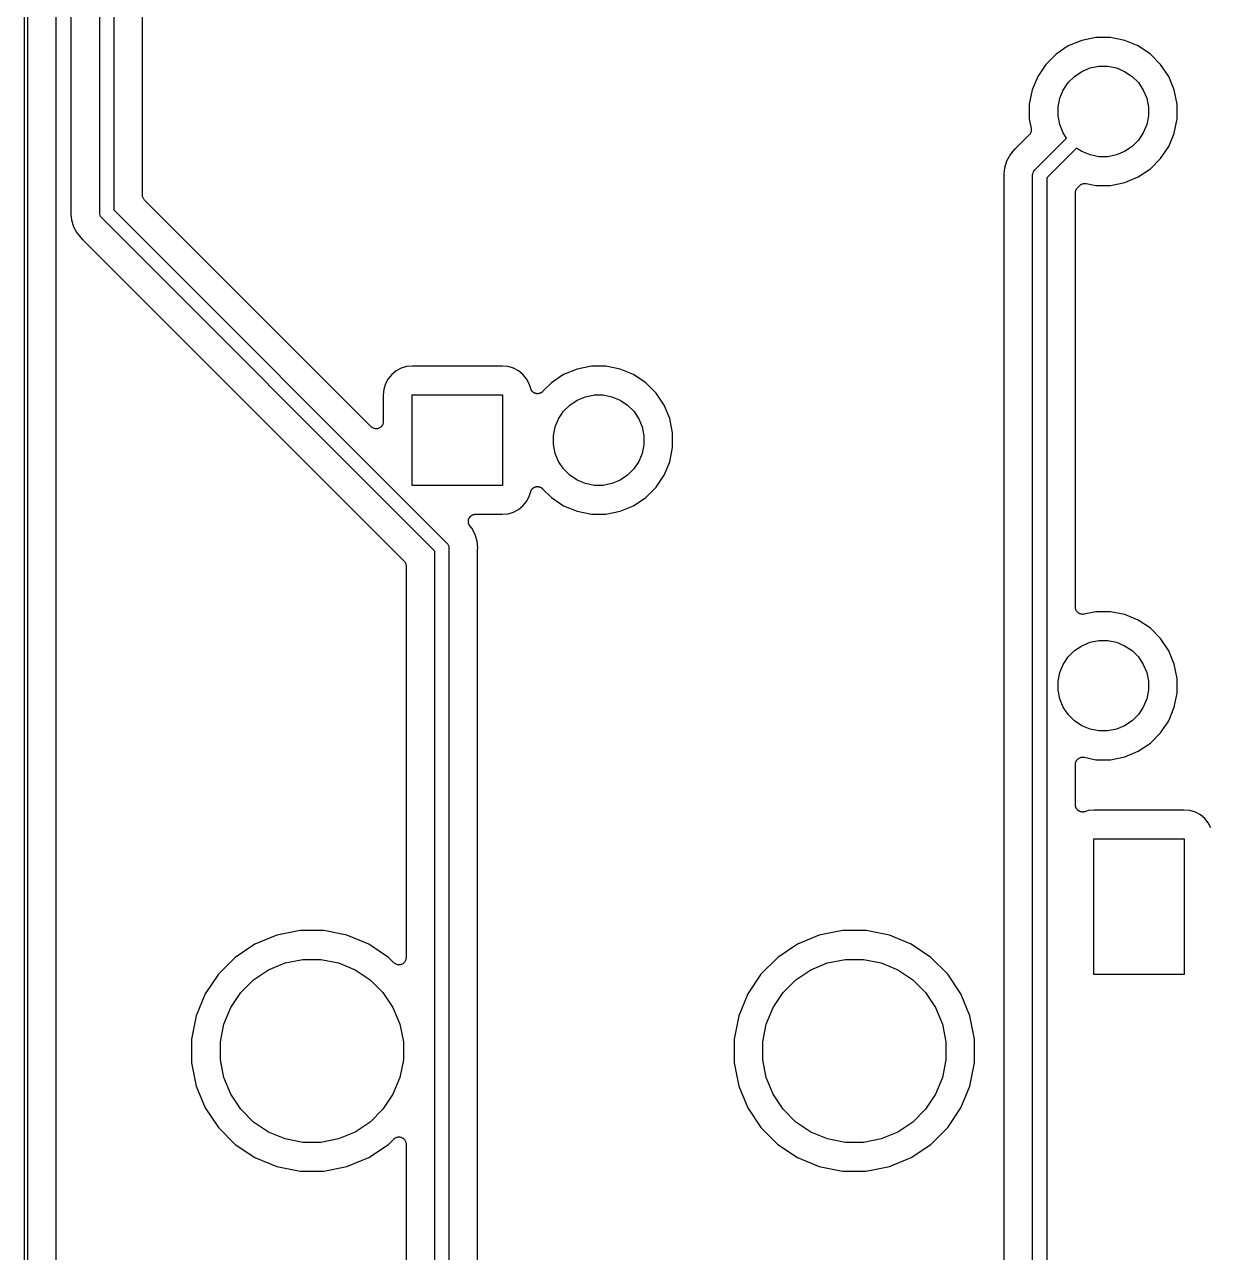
# Model space of a CAD drawing. Extents: x 20 to 116, y -135 to -20.
# Drawn here: x 19.98 to 40.93, y -105.37 to -83.65 of the extents above; entities that cross this region are included whole.
import ezdxf

# ---------------------------------------------------------------- set-up
doc = ezdxf.new("R2010")
doc.units = 0
doc.layers.add('BLACK', color=7, linetype='CONTINUOUS')

msp = doc.modelspace()

# ---------------------------------------------------------------- linework, layer by layer
at = {"layer": 'BLACK', "linetype": 'Continuous'}
for p, q in [((19.975, -134.999), (19.975, -20.0012)), ((20.025, -20.025), (20.025, -134.975)), ((20.533, -134.34), (20.533, -20.66)), ((20.797, -36.9173), (20.797, -86.9427)), ((21.305, -86.9739), (21.305, -36.8861)), ((21.555, -36.9318), (21.555, -86.9282)), ((22.063, -86.6652), (22.063, -45.1638)), ((38.4454, -84.0259), (38.2312, -84.169)), ((38.6835, -83.9273), (38.4454, -84.0259)), ((38.9362, -83.877), (38.6835, -83.9273)), ((39.1938, -83.877), (38.9362, -83.877)), ((39.4465, -83.9273), (39.1938, -83.877)), ((39.6846, -84.0259), (39.4465, -83.9273)), ((39.8988, -84.169), (39.6846, -84.0259)), ((38.2312, -84.169), (38.049, -84.3512)), ((40.081, -84.3512), (39.8988, -84.169)), ((38.049, -84.3512), (37.9059, -84.5654)), ((38.555, -84.5636), (38.6861, -84.476)), ((38.6861, -84.476), (38.8316, -84.4157)), ((38.8316, -84.4157), (38.9862, -84.385)), ((38.9862, -84.385), (39.1438, -84.385)), ((39.1438, -84.385), (39.2984, -84.4157)), ((39.2984, -84.4157), (39.4439, -84.476)), ((39.4439, -84.476), (39.575, -84.5636)), ((40.2241, -84.5654), (40.081, -84.3512)), ((37.9059, -84.5654), (37.8073, -84.8035)), ((38.356, -84.8061), (38.4436, -84.675)), ((38.4436, -84.675), (38.555, -84.5636)), ((39.575, -84.5636), (39.6864, -84.675)), ((39.6864, -84.675), (39.774, -84.8061)), ((40.3227, -84.8035), (40.2241, -84.5654)), ((37.8073, -84.8035), (37.757, -85.0562)), ((38.2957, -84.9516), (38.356, -84.8061)), ((39.774, -84.8061), (39.8343, -84.9516)), ((40.373, -85.0562), (40.3227, -84.8035)), ((37.757, -85.0562), (37.757, -85.3138)), ((38.265, -85.1062), (38.2957, -84.9516)), ((38.265, -85.2638), (38.265, -85.1062)), ((39.8343, -84.9516), (39.865, -85.1062)), ((39.865, -85.1062), (39.865, -85.2638)), ((40.373, -85.3138), (40.373, -85.0562)), ((37.757, -85.3138), (37.7909, -85.4841)), ((38.2957, -85.4183), (38.265, -85.2638)), ((39.865, -85.2638), (39.8343, -85.4183)), ((40.3227, -85.5665), (40.373, -85.3138)), ((37.7712, -85.5805), (37.7636, -85.5896)), ((37.7715, -85.58), (37.7712, -85.5805)), ((37.7718, -85.5795), (37.7715, -85.58)), ((37.7774, -85.5691), (37.7718, -85.5795)), ((37.7831, -85.5588), (37.7774, -85.5691)), ((37.7833, -85.5582), (37.7831, -85.5588)), ((37.7836, -85.5577), (37.7833, -85.5582)), ((37.787, -85.5464), (37.7836, -85.5577)), ((37.7906, -85.5352), (37.787, -85.5464)), ((37.7908, -85.534), (37.7906, -85.5346)), ((37.7906, -85.5346), (37.7906, -85.5352)), ((37.792, -85.5222), (37.7908, -85.534)), ((37.7909, -85.4841), (37.791, -85.4846)), ((37.791, -85.4846), (37.791, -85.4847)), ((37.791, -85.4847), (37.791, -85.4847)), ((37.791, -85.4847), (37.7912, -85.4858)), ((37.7912, -85.4858), (37.7922, -85.4976)), ((37.7933, -85.5105), (37.792, -85.5222)), ((37.7922, -85.4976), (37.7933, -85.5093)), ((37.7933, -85.5093), (37.7932, -85.5099)), ((37.7932, -85.5099), (37.7933, -85.5105)), ((38.356, -85.5639), (38.2957, -85.4183)), ((38.4174, -85.6558), (38.356, -85.5639)), ((39.774, -85.5639), (39.6864, -85.695)), ((39.8343, -85.4183), (39.774, -85.5639)), ((40.2241, -85.8046), (40.3149, -85.5854)), ((40.3149, -85.5854), (40.315, -85.5853)), ((40.315, -85.5853), (40.3227, -85.5665)), ((37.7561, -85.5987), (37.5188, -85.836)), ((37.7636, -85.5896), (37.7561, -85.5987)), ((37.856, -86.2173), (38.4174, -85.6558)), ((39.6864, -85.695), (39.575, -85.8064)), ((40.081, -86.0188), (40.2241, -85.8046)), ((37.3987, -85.9798), (37.3524, -86.0666)), ((37.4111, -85.9566), (37.3987, -85.9798)), ((37.3987, -85.9798), (37.3987, -85.9798)), ((37.443, -85.9177), (37.4111, -85.9566)), ((37.4902, -85.8602), (37.443, -85.9177)), ((37.443, -85.9177), (37.443, -85.9177)), ((37.5096, -85.8444), (37.4902, -85.8602)), ((37.5134, -85.8406), (37.5096, -85.8444)), ((37.5175, -85.8372), (37.5134, -85.8406)), ((37.5188, -85.836), (37.5175, -85.8372)), ((38.5942, -85.8326), (38.065, -86.3618)), ((38.6861, -85.8939), (38.5942, -85.8326)), ((38.8316, -85.9543), (38.6861, -85.8939)), ((38.9862, -85.985), (38.8316, -85.9543)), ((39.1438, -85.985), (38.9862, -85.985)), ((39.2984, -85.9543), (39.1438, -85.985)), ((39.4439, -85.8939), (39.2984, -85.9543)), ((39.575, -85.8064), (39.4439, -85.8939)), ((39.8988, -86.201), (40.081, -86.0188)), ((37.3162, -86.1859), (37.3064, -86.2851)), ((37.3524, -86.0666), (37.3162, -86.1859)), ((37.824, -86.2619), (37.8356, -86.2402)), ((37.8356, -86.2402), (37.8512, -86.2212)), ((37.8512, -86.2212), (37.856, -86.2173)), ((39.6846, -86.3441), (39.8988, -86.201)), ((37.3064, -86.2851), (37.3039, -86.31)), ((37.3039, -86.31), (37.3064, -86.3349)), ((37.3064, -86.2851), (37.3064, -86.2851)), ((37.3064, -86.3349), (37.3065, -86.3366)), ((37.3065, -86.3366), (37.3065, -86.342)), ((37.3065, -86.342), (37.307, -86.3473)), ((37.307, -86.3473), (37.307, -107.069)), ((37.8144, -86.31), (37.815, -86.3039)), ((37.815, -86.3161), (37.8144, -86.31)), ((37.815, -86.3039), (37.8168, -86.2855)), ((37.815, -86.3039), (37.815, -86.3039)), ((37.815, -107.1), (37.815, -86.3161)), ((37.8168, -86.2855), (37.824, -86.2619)), ((38.065, -86.3618), (38.065, -107.054)), ((38.7295, -86.4578), (38.7412, -86.4567)), ((38.7412, -86.4567), (38.7418, -86.4567)), ((38.7418, -86.4567), (38.7424, -86.4567)), ((38.7424, -86.4567), (38.7541, -86.458)), ((39.1938, -86.493), (39.4465, -86.4427)), ((39.4465, -86.4427), (39.6846, -86.3441)), ((22.0641, -86.6768), (22.063, -86.6652)), ((38.573, -86.623), (38.5743, -86.6113)), ((38.573, -86.6243), (38.573, -86.623)), ((38.573, -86.6244), (38.573, -86.6243)), ((38.573, -86.6248), (38.573, -86.6244)), ((38.573, -86.6244), (38.573, -86.6244)), ((38.573, -93.9545), (38.573, -86.6248)), ((38.5743, -86.6113), (38.5755, -86.5997)), ((38.5755, -86.5997), (38.5757, -86.5991)), ((38.5757, -86.5991), (38.5758, -86.5984)), ((38.5758, -86.5984), (38.5793, -86.5872)), ((38.5793, -86.5872), (38.5828, -86.576)), ((38.5828, -86.576), (38.5831, -86.5754)), ((38.5831, -86.5754), (38.5833, -86.5748)), ((38.5833, -86.5748), (38.5889, -86.5645)), ((38.5889, -86.5645), (38.5945, -86.5542)), ((38.5945, -86.5542), (38.5949, -86.5536)), ((38.5949, -86.5536), (38.5952, -86.553)), ((38.5952, -86.553), (38.6027, -86.5441)), ((38.6027, -86.5441), (38.6102, -86.535)), ((38.6102, -86.535), (38.6513, -86.4939)), ((38.6513, -86.4939), (38.6517, -86.4935)), ((38.6517, -86.4935), (38.6526, -86.4926)), ((38.6517, -86.4935), (38.6517, -86.4935)), ((38.6517, -86.4935), (38.6517, -86.4935)), ((38.6526, -86.4926), (38.6618, -86.4853)), ((38.6618, -86.4853), (38.6709, -86.4778)), ((38.6709, -86.4778), (38.6715, -86.4776)), ((38.6715, -86.4776), (38.6719, -86.4772)), ((38.6719, -86.4772), (38.6824, -86.4718)), ((38.6824, -86.4718), (38.6928, -86.4662)), ((38.6928, -86.4662), (38.6934, -86.466)), ((38.6934, -86.466), (38.694, -86.4658)), ((38.694, -86.4658), (38.7053, -86.4625)), ((38.7053, -86.4625), (38.7166, -86.4591)), ((38.7166, -86.4591), (38.7172, -86.459)), ((38.7172, -86.459), (38.7178, -86.4589)), ((38.7178, -86.4589), (38.7295, -86.4578)), ((38.7541, -86.458), (38.7659, -86.4591)), ((38.7659, -86.4591), (38.9362, -86.493)), ((38.9362, -86.493), (39.1938, -86.493)), ((22.0652, -86.6886), (22.0641, -86.6768)), ((22.0653, -86.6892), (22.0652, -86.6886)), ((22.0654, -86.6899), (22.0653, -86.6892)), ((22.0688, -86.7011), (22.0654, -86.6899)), ((22.0721, -86.7124), (22.0688, -86.7011)), ((22.0724, -86.7129), (22.0721, -86.7124)), ((22.0726, -86.7136), (22.0724, -86.7129)), ((22.0781, -86.724), (22.0726, -86.7136)), ((22.0835, -86.7344), (22.0781, -86.724)), ((22.0839, -86.7349), (22.0835, -86.7344)), ((22.0842, -86.7355), (22.0839, -86.7349)), ((22.0916, -86.7445), (22.0842, -86.7355)), ((22.0989, -86.7537), (22.0916, -86.7445)), ((22.0999, -86.7547), (22.0989, -86.7537)), ((22.1002, -86.755), (22.0999, -86.7547)), ((22.0999, -86.7547), (22.0999, -86.7547)), ((22.0999, -86.7547), (22.0999, -86.7547)), ((26.1071, -90.7619), (22.1002, -86.755)), ((20.7964, -86.9551), (20.7939, -86.98)), ((20.7939, -86.98), (20.7964, -87.0049)), ((20.797, -86.9444), (20.7964, -86.9498)), ((20.7964, -86.9498), (20.7964, -86.9551)), ((20.7964, -87.0049), (20.7964, -87.005)), ((20.7964, -87.005), (20.8061, -87.1041)), ((20.797, -86.9427), (20.797, -86.9444)), ((20.8061, -87.1041), (20.8423, -87.2234)), ((21.3044, -86.98), (21.305, -86.9739)), ((21.305, -86.9861), (21.3044, -86.98)), ((21.3068, -87.0045), (21.305, -86.9861)), ((21.305, -86.9861), (21.305, -86.9861)), ((21.3139, -87.0281), (21.3068, -87.0045)), ((21.3256, -87.0498), (21.3139, -87.0281)), ((21.3412, -87.0688), (21.3256, -87.0498)), ((21.3459, -87.0727), (21.3412, -87.0688)), ((27.235, -92.9618), (21.3459, -87.0727)), ((21.555, -86.9282), (27.4441, -92.8173)), ((20.8423, -87.2234), (20.9011, -87.3334)), ((20.9011, -87.3334), (20.933, -87.3722)), ((20.933, -87.3722), (20.933, -87.3723)), ((20.933, -87.3723), (20.9802, -87.4298)), ((20.9802, -87.4298), (20.9996, -87.4456)), ((20.9996, -87.4456), (21.0009, -87.4468)), ((21.0009, -87.4468), (21.0047, -87.4506)), ((21.0047, -87.4506), (21.0088, -87.454)), ((21.0088, -87.454), (26.6898, -93.135)), ((26.7354, -89.6994), (26.6397, -89.7284)), ((26.8412, -89.6889), (26.7354, -89.6994)), ((28.4288, -89.6889), (26.8412, -89.6889)), ((28.5346, -89.6993), (28.4288, -89.6889)), ((28.6303, -89.7284), (28.5346, -89.6993)), ((30.0062, -89.692), (29.7535, -89.7423)), ((30.2638, -89.692), (30.0062, -89.692)), ((30.5165, -89.7423), (30.2638, -89.692)), ((26.4106, -89.9164), (26.3634, -90.0047)), ((26.4741, -89.8391), (26.4106, -89.9164)), ((26.5514, -89.7756), (26.4741, -89.8391)), ((26.6397, -89.7284), (26.5514, -89.7756)), ((28.7186, -89.7756), (28.6303, -89.7284)), ((28.7959, -89.8391), (28.7186, -89.7756)), ((28.8594, -89.9164), (28.7959, -89.8391)), ((28.9066, -90.0047), (28.8594, -89.9164)), ((29.5154, -89.8409), (29.3012, -89.984)), ((29.7535, -89.7423), (29.5154, -89.8409)), ((30.7546, -89.8409), (30.5165, -89.7423)), ((30.9688, -89.984), (30.7546, -89.8409)), ((26.3343, -90.1004), (26.3239, -90.2062)), ((26.3634, -90.0047), (26.3343, -90.1004)), ((28.9321, -90.0888), (28.9066, -90.0047)), ((28.9344, -90.0943), (28.9321, -90.0888)), ((28.9361, -90.0999), (28.9344, -90.0943)), ((28.9391, -90.1057), (28.9361, -90.0999)), ((28.9416, -90.1117), (28.9391, -90.1057)), ((28.9449, -90.1166), (28.9416, -90.1117)), ((28.9476, -90.1219), (28.9449, -90.1166)), ((28.9517, -90.1269), (28.9476, -90.1219)), ((28.9553, -90.1323), (28.9517, -90.1269)), ((28.9595, -90.1365), (28.9553, -90.1323)), ((28.9632, -90.1411), (28.9595, -90.1365)), ((28.9682, -90.1453), (28.9632, -90.1411)), ((28.9728, -90.1499), (28.9682, -90.1453)), ((28.9777, -90.1532), (28.9728, -90.1499)), ((29.1376, -90.1467), (29.1334, -90.1508)), ((29.1422, -90.143), (29.1376, -90.1467)), ((29.1435, -90.1417), (29.1422, -90.143)), ((29.3012, -89.984), (29.1435, -90.1417)), ((31.151, -90.1662), (30.9688, -89.984)), ((26.3239, -90.2062), (26.3239, -90.6721)), ((26.835, -91.8), (26.835, -90.2)), ((26.835, -90.2), (28.435, -90.2)), ((28.435, -90.2), (28.435, -91.8)), ((28.9823, -90.157), (28.9777, -90.1532)), ((28.988, -90.1601), (28.9823, -90.157)), ((28.9934, -90.1637), (28.988, -90.1601)), ((28.9989, -90.166), (28.9934, -90.1637)), ((29.004, -90.1688), (28.9989, -90.166)), ((29.0103, -90.1708), (29.004, -90.1688)), ((29.0163, -90.1733), (29.0103, -90.1708)), ((29.022, -90.1745), (29.0163, -90.1733)), ((29.0277, -90.1763), (29.022, -90.1745)), ((29.0342, -90.177), (29.0277, -90.1763)), ((29.0406, -90.1783), (29.0342, -90.177)), ((29.0465, -90.1783), (29.0406, -90.1783)), ((29.0523, -90.1789), (29.0465, -90.1783)), ((29.0588, -90.1784), (29.0523, -90.1789)), ((29.0653, -90.1784), (29.0588, -90.1784)), ((29.0711, -90.1773), (29.0653, -90.1784)), ((29.077, -90.1768), (29.0711, -90.1773)), ((29.0833, -90.175), (29.077, -90.1768)), ((29.0897, -90.1737), (29.0833, -90.175)), ((29.0952, -90.1715), (29.0897, -90.1737)), ((29.1008, -90.1699), (29.0952, -90.1715)), ((29.1066, -90.1669), (29.1008, -90.1699)), ((29.1126, -90.1644), (29.1066, -90.1669)), ((29.1176, -90.1612), (29.1126, -90.1644)), ((29.1228, -90.1585), (29.1176, -90.1612)), ((29.1279, -90.1544), (29.1228, -90.1585)), ((29.1334, -90.1508), (29.1279, -90.1544)), ((29.625, -90.3786), (29.7561, -90.291)), ((29.7561, -90.291), (29.9016, -90.2307)), ((29.9016, -90.2307), (30.0562, -90.2)), ((30.0562, -90.2), (30.2138, -90.2)), ((30.2138, -90.2), (30.3684, -90.2307)), ((30.3684, -90.2307), (30.5139, -90.291)), ((30.5139, -90.291), (30.645, -90.3786)), ((31.2941, -90.3804), (31.151, -90.1662)), ((29.426, -90.6211), (29.5136, -90.49)), ((29.5136, -90.49), (29.625, -90.3786)), ((30.645, -90.3786), (30.7564, -90.49)), ((30.7564, -90.49), (30.844, -90.6211)), ((31.3927, -90.6185), (31.2941, -90.3804)), ((26.1165, -90.7696), (26.1071, -90.7619)), ((26.1259, -90.7774), (26.1165, -90.7696)), ((26.1261, -90.7775), (26.1259, -90.7774)), ((26.1263, -90.7777), (26.1261, -90.7775)), ((26.1369, -90.7833), (26.1263, -90.7777)), ((26.1477, -90.7892), (26.1369, -90.7833)), ((26.1479, -90.7893), (26.1477, -90.7892)), ((26.1481, -90.7894), (26.1479, -90.7893)), ((26.1596, -90.7929), (26.1481, -90.7894)), ((26.1714, -90.7965), (26.1596, -90.7929)), ((26.1716, -90.7966), (26.1714, -90.7965)), ((26.1718, -90.7966), (26.1716, -90.7966)), ((26.1838, -90.7978), (26.1718, -90.7966)), ((26.196, -90.7991), (26.1838, -90.7978)), ((26.1963, -90.7991), (26.196, -90.7991)), ((26.1965, -90.7991), (26.1963, -90.7991)), ((26.2086, -90.798), (26.1965, -90.7991)), ((26.2207, -90.7969), (26.2086, -90.798)), ((26.2209, -90.7968), (26.2207, -90.7969)), ((26.2212, -90.7968), (26.2209, -90.7968)), ((26.2328, -90.7933), (26.2212, -90.7968)), ((26.2445, -90.7899), (26.2328, -90.7933)), ((26.2447, -90.7898), (26.2445, -90.7899)), ((26.2449, -90.7897), (26.2447, -90.7898)), ((26.2556, -90.7841), (26.2449, -90.7897)), ((26.2665, -90.7784), (26.2556, -90.7841)), ((26.2666, -90.7783), (26.2665, -90.7784)), ((26.2668, -90.7782), (26.2666, -90.7783)), ((26.2762, -90.7706), (26.2668, -90.7782)), ((26.2858, -90.7629), (26.2762, -90.7706)), ((26.2859, -90.7627), (26.2858, -90.7629)), ((26.2861, -90.7626), (26.2859, -90.7627)), ((26.2938, -90.7534), (26.2861, -90.7626)), ((26.3017, -90.7439), (26.2938, -90.7534)), ((26.3018, -90.7437), (26.3017, -90.7439)), ((26.302, -90.7435), (26.3018, -90.7437)), ((26.3077, -90.733), (26.302, -90.7435)), ((26.3137, -90.7222), (26.3077, -90.733)), ((26.3138, -90.7218), (26.3137, -90.7219)), ((26.3137, -90.7219), (26.3137, -90.7222)), ((26.3174, -90.7103), (26.3138, -90.7218)), ((26.3212, -90.6985), (26.3174, -90.7103)), ((26.3225, -90.6861), (26.3212, -90.6981)), ((26.3212, -90.6981), (26.3212, -90.6983)), ((26.3212, -90.6983), (26.3212, -90.6985)), ((26.3239, -90.6739), (26.3225, -90.6861)), ((26.3239, -90.6721), (26.3239, -90.6734)), ((26.3239, -90.6734), (26.3239, -90.6735)), ((26.3239, -90.6735), (26.3239, -90.6735)), ((26.3239, -90.6735), (26.3239, -90.6739)), ((29.335, -90.9212), (29.3657, -90.7666)), ((29.3657, -90.7666), (29.426, -90.6211)), ((30.844, -90.6211), (30.9043, -90.7666)), ((30.9043, -90.7666), (30.935, -90.9212)), ((31.443, -90.8712), (31.3927, -90.6185)), ((29.335, -91.0788), (29.335, -90.9212)), ((30.935, -90.9212), (30.935, -91.0788)), ((31.443, -91.1288), (31.443, -90.8712)), ((29.3657, -91.2334), (29.335, -91.0788)), ((29.426, -91.3789), (29.3657, -91.2334)), ((30.9043, -91.2334), (30.844, -91.3789)), ((30.935, -91.0788), (30.9043, -91.2334)), ((31.3927, -91.3815), (31.443, -91.1288)), ((29.5136, -91.51), (29.426, -91.3789)), ((30.844, -91.3789), (30.7564, -91.51)), ((31.2941, -91.6196), (31.3927, -91.3815)), ((29.625, -91.6214), (29.5136, -91.51)), ((29.7561, -91.709), (29.625, -91.6214)), ((30.645, -91.6214), (30.5139, -91.709)), ((30.7564, -91.51), (30.645, -91.6214)), ((31.151, -91.8338), (31.2941, -91.6196)), ((28.435, -91.8), (26.835, -91.8)), ((28.9399, -91.8927), (28.9424, -91.8867)), ((28.9424, -91.8867), (28.9458, -91.8819)), ((28.9458, -91.8819), (28.9486, -91.8767)), ((28.9486, -91.8767), (28.9528, -91.8717)), ((28.9528, -91.8717), (28.9565, -91.8663)), ((28.9565, -91.8663), (28.9607, -91.8622)), ((28.9607, -91.8622), (28.9645, -91.8576)), ((28.9645, -91.8576), (28.9696, -91.8535)), ((28.9696, -91.8535), (28.9742, -91.849)), ((28.9742, -91.849), (28.9792, -91.8458)), ((28.9792, -91.8458), (28.9837, -91.842)), ((28.9837, -91.842), (28.9895, -91.839)), ((28.9895, -91.839), (28.995, -91.8354)), ((28.995, -91.8354), (29.0005, -91.8332)), ((29.0005, -91.8332), (29.0057, -91.8305)), ((29.0057, -91.8305), (29.0119, -91.8286)), ((29.0119, -91.8286), (29.018, -91.8262)), ((29.018, -91.8262), (29.0238, -91.8251)), ((29.0238, -91.8251), (29.0294, -91.8234)), ((29.0294, -91.8234), (29.0359, -91.8228)), ((29.0359, -91.8228), (29.0423, -91.8216)), ((29.0423, -91.8216), (29.0482, -91.8216)), ((29.0482, -91.8216), (29.0541, -91.8211)), ((29.0541, -91.8211), (29.0606, -91.8217)), ((29.0606, -91.8217), (29.0671, -91.8218)), ((29.0671, -91.8218), (29.0729, -91.823)), ((29.0729, -91.823), (29.0788, -91.8236)), ((29.0788, -91.8236), (29.085, -91.8255)), ((29.085, -91.8255), (29.0914, -91.8268)), ((29.0914, -91.8268), (29.0968, -91.8291)), ((29.0968, -91.8291), (29.1025, -91.8308)), ((29.1025, -91.8308), (29.1082, -91.8339)), ((29.1082, -91.8339), (29.1142, -91.8364)), ((29.1142, -91.8364), (29.1191, -91.8397)), ((29.1191, -91.8397), (29.1243, -91.8425)), ((29.1243, -91.8425), (29.1293, -91.8467)), ((29.1293, -91.8467), (29.1347, -91.8503)), ((29.1347, -91.8503), (29.1389, -91.8545)), ((29.1389, -91.8545), (29.1435, -91.8583)), ((29.1435, -91.8583), (29.3012, -92.016)), ((29.9016, -91.7693), (29.7561, -91.709)), ((30.0562, -91.8), (29.9016, -91.7693)), ((30.2138, -91.8), (30.0562, -91.8)), ((30.3684, -91.7693), (30.2138, -91.8)), ((30.5139, -91.709), (30.3684, -91.7693)), ((30.9688, -92.016), (31.151, -91.8338)), ((28.7959, -92.1609), (28.8594, -92.0836)), ((28.8594, -92.0836), (28.9066, -91.9953)), ((28.9066, -91.9953), (28.9321, -91.9112)), ((28.9321, -91.9112), (28.9327, -91.9095)), ((28.9327, -91.9095), (28.935, -91.9041)), ((28.935, -91.9041), (28.9368, -91.8984)), ((28.9368, -91.8984), (28.9399, -91.8927)), ((29.3012, -92.016), (29.5154, -92.1591)), ((30.7546, -92.1591), (30.9688, -92.016)), ((27.9022, -92.3235), (27.9075, -92.3207)), ((27.9075, -92.3207), (27.9136, -92.3188)), ((27.9136, -92.3188), (27.9196, -92.3163)), ((27.9196, -92.3163), (27.9255, -92.3152)), ((27.9255, -92.3152), (27.9312, -92.3135)), ((27.9312, -92.3135), (27.9376, -92.3129)), ((27.9376, -92.3129), (27.944, -92.3116)), ((27.944, -92.3116), (27.9499, -92.3117)), ((27.9499, -92.3117), (27.9559, -92.3111)), ((27.9559, -92.3111), (28.4288, -92.3111)), ((28.4288, -92.3111), (28.5346, -92.3006)), ((28.5346, -92.3006), (28.6303, -92.2716)), ((28.6303, -92.2716), (28.7186, -92.2244)), ((28.7186, -92.2244), (28.7959, -92.1609)), ((29.5154, -92.1591), (29.7535, -92.2577)), ((29.7535, -92.2577), (30.0062, -92.308)), ((30.0062, -92.308), (30.2638, -92.308)), ((30.2638, -92.308), (30.5165, -92.2577)), ((30.5165, -92.2577), (30.7546, -92.1591)), ((27.8289, -92.4372), (27.8295, -92.4308)), ((27.8294, -92.4431), (27.8289, -92.4372)), ((27.8293, -92.4491), (27.8294, -92.4431)), ((27.8305, -92.4554), (27.8293, -92.4491)), ((27.8295, -92.4308), (27.8296, -92.4243)), ((27.8296, -92.4243), (27.8308, -92.4185)), ((27.8311, -92.4619), (27.8305, -92.4554)), ((27.8308, -92.4185), (27.8315, -92.4125)), ((27.8328, -92.4676), (27.8311, -92.4619)), ((27.8315, -92.4125), (27.8334, -92.4064)), ((27.8339, -92.4735), (27.8328, -92.4676)), ((27.8334, -92.4064), (27.8347, -92.4)), ((27.8363, -92.4795), (27.8339, -92.4735)), ((27.8347, -92.4), (27.837, -92.3946)), ((27.8381, -92.4856), (27.8363, -92.4795)), ((27.837, -92.3946), (27.8388, -92.3889)), ((27.8409, -92.4909), (27.8381, -92.4856)), ((27.8388, -92.3889), (27.8419, -92.3832)), ((27.8431, -92.4965), (27.8409, -92.4909)), ((27.8419, -92.3832), (27.8444, -92.3772)), ((27.8466, -92.5019), (27.8431, -92.4965)), ((27.8444, -92.3772), (27.8477, -92.3723)), ((27.8496, -92.5076), (27.8466, -92.5019)), ((27.8477, -92.3723), (27.8506, -92.3671)), ((27.8533, -92.5123), (27.8496, -92.5076)), ((27.8506, -92.3671), (27.8547, -92.3621)), ((27.8566, -92.5173), (27.8533, -92.5123)), ((27.8547, -92.3621), (27.8583, -92.3567)), ((27.8577, -92.5186), (27.8566, -92.5173)), ((27.8889, -92.5566), (27.8577, -92.5186)), ((27.8583, -92.3567), (27.8626, -92.3526)), ((27.8626, -92.3526), (27.8664, -92.348)), ((27.8664, -92.348), (27.8714, -92.3439)), ((27.8714, -92.3439), (27.876, -92.3393)), ((27.876, -92.3393), (27.881, -92.3361)), ((27.881, -92.3361), (27.8856, -92.3323)), ((27.8856, -92.3323), (27.8913, -92.3293)), ((27.8913, -92.3293), (27.8967, -92.3257)), ((27.8967, -92.3257), (27.9022, -92.3235)), ((27.9476, -92.6666), (27.8889, -92.5566)), ((27.9838, -92.7859), (27.9476, -92.6666)), ((27.235, -108.405), (27.235, -92.9618)), ((27.4441, -92.8173), (27.4488, -92.8212)), ((27.4488, -92.8212), (27.4527, -92.8259)), ((27.4527, -92.8259), (27.4527, -92.826)), ((27.4527, -92.826), (27.4638, -92.8395)), ((27.4638, -92.8395), (27.4644, -92.8402)), ((27.4644, -92.8402), (27.476, -92.8619)), ((27.476, -92.8619), (27.4832, -92.8855)), ((27.4832, -92.8855), (27.485, -92.9039)), ((27.485, -92.9039), (27.485, -92.9039)), ((27.485, -92.9039), (27.4856, -92.91)), ((27.4856, -92.91), (27.485, -92.9161)), ((27.485, -92.9161), (27.485, -108.405)), ((27.9961, -92.91), (27.9838, -92.7859)), ((27.993, -92.9456), (27.9936, -92.9402)), ((27.993, -92.9473), (27.993, -92.9456)), ((27.993, -107.767), (27.993, -92.9473)), ((27.9936, -92.9349), (27.9961, -92.91)), ((27.9936, -92.9402), (27.9936, -92.9349)), ((26.6898, -93.135), (26.6901, -93.1353)), ((26.6901, -93.1353), (26.6901, -93.1353)), ((26.6901, -93.1353), (26.6901, -93.1353)), ((26.6901, -93.1353), (26.691, -93.1363)), ((26.691, -93.1363), (26.6984, -93.1455)), ((26.6984, -93.1455), (26.7058, -93.1545)), ((26.7058, -93.1545), (26.7061, -93.1551)), ((26.7061, -93.1551), (26.7065, -93.1556)), ((26.7065, -93.1556), (26.7119, -93.166)), ((26.7119, -93.166), (26.7174, -93.1764)), ((26.7174, -93.1764), (26.7176, -93.177)), ((26.7176, -93.177), (26.7179, -93.1776)), ((26.7179, -93.1776), (26.7212, -93.1889)), ((26.7212, -93.1889), (26.7246, -93.2001)), ((26.7246, -93.2001), (26.7246, -93.2008)), ((26.7246, -93.2008), (26.7248, -93.2014)), ((26.7248, -93.2014), (26.7259, -93.2131)), ((26.7259, -93.2131), (26.727, -93.2248)), ((26.727, -93.2248), (26.727, -100.156)), ((38.5742, -93.9663), (38.573, -93.9545)), ((38.5753, -93.9784), (38.5742, -93.9663)), ((38.5754, -93.9788), (38.5753, -93.9784)), ((38.5754, -93.9792), (38.5754, -93.9788)), ((38.5789, -93.9906), (38.5754, -93.9792)), ((38.5823, -94.0022), (38.5789, -93.9906)), ((38.5825, -94.0025), (38.5823, -94.0022)), ((38.5826, -94.0029), (38.5825, -94.0025)), ((38.5882, -94.0135), (38.5826, -94.0029)), ((38.5938, -94.0241), (38.5882, -94.0135)), ((38.594, -94.0244), (38.5938, -94.0241)), ((38.5942, -94.0248), (38.594, -94.0244)), ((38.6018, -94.0341), (38.5942, -94.0248)), ((38.6093, -94.0434), (38.6018, -94.0341)), ((38.6096, -94.0437), (38.6093, -94.0434)), ((38.6099, -94.044), (38.6096, -94.0437)), ((38.6191, -94.0516), (38.6099, -94.044)), ((38.6283, -94.0593), (38.6191, -94.0516)), ((38.6287, -94.0595), (38.6283, -94.0593)), ((38.629, -94.0598), (38.6287, -94.0595)), ((38.6396, -94.0655), (38.629, -94.0598)), ((38.9362, -94.037), (38.7248, -94.079)), ((39.1938, -94.037), (38.9362, -94.037)), ((39.4465, -94.0873), (39.1938, -94.037)), ((38.6501, -94.0713), (38.6396, -94.0655)), ((38.6504, -94.0714), (38.6501, -94.0713)), ((38.6508, -94.0716), (38.6504, -94.0714)), ((38.6623, -94.0751), (38.6508, -94.0716)), ((38.6737, -94.0787), (38.6623, -94.0751)), ((38.6741, -94.0788), (38.6737, -94.0787)), ((38.6745, -94.0789), (38.6741, -94.0788)), ((38.6864, -94.0802), (38.6745, -94.0789)), ((38.6983, -94.0815), (38.6864, -94.0802)), ((38.6987, -94.0814), (38.6983, -94.0815)), ((38.6991, -94.0815), (38.6987, -94.0814)), ((38.711, -94.0804), (38.6991, -94.0815)), ((38.723, -94.0794), (38.711, -94.0804)), ((38.7238, -94.0792), (38.723, -94.0794)), ((38.7248, -94.079), (38.7238, -94.0792)), ((38.7238, -94.0792), (38.7238, -94.0792)), ((38.7238, -94.0792), (38.7238, -94.0792)), ((39.6846, -94.1859), (39.4465, -94.0873)), ((39.8988, -94.329), (39.6846, -94.1859)), ((40.081, -94.5112), (39.8988, -94.329)), ((38.555, -94.7236), (38.6861, -94.636)), ((38.6861, -94.636), (38.8316, -94.5757)), ((38.8316, -94.5757), (38.9862, -94.545)), ((38.9862, -94.545), (39.1438, -94.545)), ((39.1438, -94.545), (39.2984, -94.5757)), ((39.2984, -94.5757), (39.4439, -94.636)), ((39.4439, -94.636), (39.575, -94.7236)), ((40.2241, -94.7254), (40.081, -94.5112)), ((38.356, -94.9661), (38.4436, -94.835)), ((38.4436, -94.835), (38.555, -94.7236)), ((39.575, -94.7236), (39.6864, -94.835)), ((39.6864, -94.835), (39.774, -94.9661)), ((40.3227, -94.9635), (40.2241, -94.7254)), ((38.265, -95.2662), (38.2957, -95.1116)), ((38.2957, -95.1116), (38.356, -94.9661)), ((39.774, -94.9661), (39.8343, -95.1116)), ((39.8343, -95.1116), (39.865, -95.2662)), ((40.373, -95.2162), (40.3227, -94.9635)), ((38.265, -95.4238), (38.265, -95.2662)), ((39.865, -95.2662), (39.865, -95.4238)), ((40.373, -95.4738), (40.373, -95.2162)), ((38.2957, -95.5784), (38.265, -95.4238)), ((38.356, -95.7239), (38.2957, -95.5784)), ((39.8343, -95.5784), (39.774, -95.7239)), ((39.865, -95.4238), (39.8343, -95.5784)), ((40.3227, -95.7265), (40.373, -95.4738)), ((38.4436, -95.855), (38.356, -95.7239)), ((39.774, -95.7239), (39.6864, -95.855)), ((40.2241, -95.9646), (40.3227, -95.7265)), ((38.555, -95.9664), (38.4436, -95.855)), ((38.6861, -96.054), (38.555, -95.9664)), ((39.575, -95.9664), (39.4439, -96.054)), ((39.6864, -95.855), (39.575, -95.9664)), ((40.081, -96.1788), (40.2241, -95.9646)), ((38.8316, -96.1143), (38.6861, -96.054)), ((38.9862, -96.145), (38.8316, -96.1143)), ((39.1438, -96.145), (38.9862, -96.145)), ((39.2984, -96.1143), (39.1438, -96.145)), ((39.4439, -96.054), (39.2984, -96.1143)), ((39.8988, -96.361), (40.081, -96.1788)), ((39.6846, -96.5041), (39.8988, -96.361)), ((38.5891, -96.675), (38.5948, -96.6644)), ((38.5948, -96.6644), (38.595, -96.6641)), ((38.595, -96.6641), (38.5952, -96.6638)), ((38.5952, -96.6638), (38.6029, -96.6546)), ((38.6029, -96.6546), (38.6106, -96.6453)), ((38.6106, -96.6453), (38.6109, -96.6451)), ((38.6109, -96.6451), (38.6111, -96.6448)), ((38.6111, -96.6448), (38.6205, -96.6372)), ((38.6205, -96.6372), (38.6298, -96.6297)), ((38.6298, -96.6297), (38.6302, -96.6295)), ((38.6302, -96.6295), (38.6305, -96.6292)), ((38.6305, -96.6292), (38.6411, -96.6237)), ((38.6411, -96.6237), (38.6517, -96.618)), ((38.6517, -96.618), (38.6521, -96.6179)), ((38.6521, -96.6179), (38.6524, -96.6178)), ((38.6524, -96.6178), (38.6638, -96.6144)), ((38.6638, -96.6144), (38.6754, -96.6109)), ((38.6754, -96.6109), (38.6758, -96.6109)), ((38.6758, -96.6109), (38.6762, -96.6108)), ((38.6762, -96.6108), (38.6881, -96.6097)), ((38.6881, -96.6097), (38.7001, -96.6085)), ((38.7001, -96.6085), (38.7005, -96.6085)), ((38.7005, -96.6085), (38.7009, -96.6085)), ((38.7009, -96.6085), (38.7128, -96.6098)), ((38.7128, -96.6098), (38.7248, -96.6109)), ((38.7248, -96.6109), (38.9362, -96.653)), ((38.9362, -96.653), (39.1938, -96.653)), ((39.1938, -96.653), (39.4465, -96.6027)), ((39.4465, -96.6027), (39.6846, -96.5041)), ((38.573, -96.7337), (38.5744, -96.7218)), ((38.573, -96.7345), (38.573, -96.7337)), ((38.573, -96.7355), (38.573, -96.7345)), ((38.573, -96.7345), (38.573, -96.7345)), ((38.573, -96.7345), (38.573, -96.7345)), ((38.573, -97.4521), (38.573, -96.7355)), ((38.5744, -96.7218), (38.5756, -96.7099)), ((38.5756, -96.7099), (38.5757, -96.7095)), ((38.5757, -96.7095), (38.5758, -96.7091)), ((38.5758, -96.7091), (38.5794, -96.6976)), ((38.5794, -96.6976), (38.583, -96.6862)), ((38.583, -96.6862), (38.5832, -96.6859)), ((38.5832, -96.6859), (38.5833, -96.6855)), ((38.5833, -96.6855), (38.5891, -96.675)), ((38.5736, -97.4579), (38.573, -97.4521)), ((38.5735, -97.4638), (38.5736, -97.4579)), ((38.5748, -97.4702), (38.5735, -97.4638)), ((38.5754, -97.4768), (38.5748, -97.4702)), ((38.5771, -97.4824), (38.5754, -97.4768)), ((38.5782, -97.4881), (38.5771, -97.4824)), ((38.5807, -97.4942), (38.5782, -97.4881)), ((38.5826, -97.5005), (38.5807, -97.4942)), ((38.5853, -97.5057), (38.5826, -97.5005)), ((38.5875, -97.5111), (38.5853, -97.5057)), ((38.5911, -97.5166), (38.5875, -97.5111)), ((38.5942, -97.5224), (38.5911, -97.5166)), ((38.5979, -97.5269), (38.5942, -97.5224)), ((38.6011, -97.5318), (38.5979, -97.5269)), ((38.6057, -97.5365), (38.6011, -97.5318)), ((38.6099, -97.5416), (38.6057, -97.5365)), ((38.6144, -97.5453), (38.6099, -97.5416)), ((38.6185, -97.5495), (38.6144, -97.5453)), ((38.6239, -97.5532), (38.6185, -97.5495)), ((38.629, -97.5574), (38.6239, -97.5532)), ((38.6341, -97.5602), (38.629, -97.5574)), ((38.639, -97.5635), (38.6341, -97.5602)), ((38.645, -97.566), (38.639, -97.5635)), ((38.6508, -97.5692), (38.645, -97.566)), ((38.6564, -97.5709), (38.6508, -97.5692)), ((38.6618, -97.5732), (38.6564, -97.5709)), ((38.6682, -97.5746), (38.6618, -97.5732)), ((38.6745, -97.5765), (38.6682, -97.5746)), ((38.6803, -97.5771), (38.6745, -97.5765)), ((38.686, -97.5783), (38.6803, -97.5771)), ((38.6926, -97.5784), (38.686, -97.5783)), ((38.6991, -97.5791), (38.6926, -97.5784)), ((38.7049, -97.5786), (38.6991, -97.5791)), ((38.7108, -97.5786), (38.7049, -97.5786)), ((38.7173, -97.5774), (38.7108, -97.5786)), ((38.7238, -97.5768), (38.7173, -97.5774)), ((38.7294, -97.5752), (38.7238, -97.5768)), ((38.7352, -97.5741), (38.7294, -97.5752)), ((38.7369, -97.5736), (38.7352, -97.5741)), ((38.8004, -97.5544), (38.7369, -97.5736)), ((38.9062, -97.5439), (38.8004, -97.5544)), ((40.4938, -97.5439), (38.9062, -97.5439)), ((40.5996, -97.5543), (40.4938, -97.5439)), ((40.6953, -97.5834), (40.5996, -97.5543)), ((40.7836, -97.6306), (40.6953, -97.5834)), ((40.8609, -97.6941), (40.7836, -97.6306)), ((40.9244, -97.7714), (40.8609, -97.6941)), ((40.9716, -97.8597), (40.9244, -97.7714)), ((38.9, -100.455), (38.9, -98.055)), ((38.9, -98.055), (40.5, -98.055)), ((40.5, -98.055), (40.5, -100.455)), ((24.8504, -99.677), (24.4393, -99.7588)), ((25.2696, -99.677), (24.8504, -99.677)), ((25.6807, -99.7588), (25.2696, -99.677)), ((34.4504, -99.677), (34.0393, -99.7588)), ((34.8696, -99.677), (34.4504, -99.677)), ((35.2807, -99.7588), (34.8696, -99.677)), ((24.052, -99.9192), (23.7035, -100.152)), ((24.4393, -99.7588), (24.052, -99.9192)), ((26.068, -99.9192), (25.6807, -99.7588)), ((26.4165, -100.152), (26.068, -99.9192)), ((33.652, -99.9192), (33.3035, -100.152)), ((34.0393, -99.7588), (33.652, -99.9192)), ((35.668, -99.9192), (35.2807, -99.7588)), ((36.0165, -100.152), (35.668, -99.9192)), ((23.7035, -100.152), (23.4071, -100.448)), ((24.2926, -100.369), (24.5875, -100.247)), ((24.5875, -100.247), (24.9004, -100.185)), ((24.9004, -100.185), (25.2196, -100.185)), ((25.2196, -100.185), (25.5325, -100.247)), ((25.5325, -100.247), (25.8274, -100.369)), ((26.5102, -100.246), (26.4165, -100.152)), ((26.5196, -100.254), (26.5102, -100.246)), ((26.529, -100.261), (26.5196, -100.254)), ((26.5292, -100.261), (26.529, -100.261)), ((26.5294, -100.261), (26.5292, -100.261)), ((26.5399, -100.267), (26.5294, -100.261)), ((26.5508, -100.273), (26.5399, -100.267)), ((26.551, -100.273), (26.5508, -100.273)), ((26.5512, -100.273), (26.551, -100.273)), ((26.5627, -100.277), (26.5512, -100.273)), ((26.5745, -100.28), (26.5627, -100.277)), ((26.5747, -100.28), (26.5745, -100.28)), ((26.5749, -100.28), (26.5747, -100.28)), ((26.587, -100.282), (26.5749, -100.28)), ((26.5991, -100.283), (26.587, -100.282)), ((26.5993, -100.283), (26.5991, -100.283)), ((26.5996, -100.283), (26.5993, -100.283)), ((26.6116, -100.282), (26.5996, -100.283)), ((26.6238, -100.281), (26.6116, -100.282)), ((26.624, -100.281), (26.6238, -100.281)), ((26.6242, -100.281), (26.624, -100.281)), ((26.6359, -100.277), (26.6242, -100.281)), ((26.6476, -100.274), (26.6359, -100.277)), ((26.6478, -100.274), (26.6476, -100.274)), ((26.648, -100.274), (26.6478, -100.274)), ((26.6588, -100.268), (26.648, -100.274)), ((26.6695, -100.262), (26.6588, -100.268)), ((26.6697, -100.262), (26.6695, -100.262)), ((26.6699, -100.262), (26.6697, -100.262)), ((26.6794, -100.254), (26.6699, -100.262)), ((26.6889, -100.247), (26.6794, -100.254)), ((26.689, -100.247), (26.6889, -100.247)), ((26.6892, -100.246), (26.689, -100.247)), ((26.697, -100.237), (26.6892, -100.246)), ((26.7048, -100.228), (26.697, -100.237)), ((26.7049, -100.228), (26.7048, -100.228)), ((26.705, -100.227), (26.7049, -100.228)), ((26.7109, -100.217), (26.705, -100.227)), ((26.7167, -100.206), (26.7109, -100.217)), ((26.7168, -100.206), (26.7167, -100.206)), ((26.7169, -100.206), (26.7168, -100.206)), ((26.7205, -100.194), (26.7169, -100.206)), ((26.7242, -100.182), (26.7205, -100.194)), ((26.7243, -100.182), (26.7242, -100.182)), ((26.7256, -100.17), (26.7243, -100.182)), ((26.7243, -100.182), (26.7243, -100.182)), ((26.727, -100.158), (26.7256, -100.17)), ((26.727, -100.156), (26.727, -100.157)), ((26.727, -100.157), (26.727, -100.157)), ((26.727, -100.157), (26.727, -100.157)), ((26.727, -100.157), (26.727, -100.158)), ((33.3035, -100.152), (33.0071, -100.448)), ((33.8926, -100.369), (34.1875, -100.247)), ((34.1875, -100.247), (34.5004, -100.185)), ((34.5004, -100.185), (34.8196, -100.185)), ((34.8196, -100.185), (35.1325, -100.247)), ((35.1325, -100.247), (35.4274, -100.369)), ((36.3129, -100.448), (36.0165, -100.152)), ((23.4071, -100.448), (23.1742, -100.797)), ((23.8017, -100.772), (24.0273, -100.547)), ((24.0273, -100.547), (24.2926, -100.369)), ((25.8274, -100.369), (26.0927, -100.547)), ((26.0927, -100.547), (26.3183, -100.772)), ((33.0071, -100.448), (32.7742, -100.797)), ((33.4017, -100.772), (33.6273, -100.547)), ((33.6273, -100.547), (33.8926, -100.369)), ((35.4274, -100.369), (35.6927, -100.547)), ((35.6927, -100.547), (35.9183, -100.772)), ((36.5458, -100.797), (36.3129, -100.448)), ((40.5, -100.455), (38.9, -100.455)), ((23.6244, -101.038), (23.8017, -100.772)), ((26.3183, -100.772), (26.4956, -101.038)), ((33.2244, -101.038), (33.4017, -100.772)), ((35.9183, -100.772), (36.0956, -101.038)), ((23.1742, -100.797), (23.0138, -101.184)), ((32.7742, -100.797), (32.6138, -101.184)), ((36.7062, -101.184), (36.5458, -100.797)), ((23.0138, -101.184), (22.932, -101.595)), ((23.5023, -101.332), (23.6244, -101.038)), ((26.4956, -101.038), (26.6177, -101.332)), ((32.6138, -101.184), (32.532, -101.595)), ((33.1023, -101.332), (33.2244, -101.038)), ((36.0956, -101.038), (36.2177, -101.332)), ((36.788, -101.595), (36.7062, -101.184)), ((23.44, -101.645), (23.5023, -101.332)), ((26.6177, -101.332), (26.68, -101.645)), ((33.04, -101.645), (33.1023, -101.332)), ((36.2177, -101.332), (36.28, -101.645)), ((22.932, -101.595), (22.932, -102.015)), ((23.44, -101.965), (23.44, -101.645)), ((26.68, -101.645), (26.68, -101.965)), ((32.532, -101.595), (32.532, -102.015)), ((33.04, -101.965), (33.04, -101.645)), ((36.28, -101.645), (36.28, -101.965)), ((36.788, -102.015), (36.788, -101.595)), ((22.932, -102.015), (23.0138, -102.426)), ((23.5023, -102.278), (23.44, -101.965)), ((26.68, -101.965), (26.6177, -102.278)), ((32.532, -102.015), (32.6138, -102.426)), ((33.1023, -102.278), (33.04, -101.965)), ((36.28, -101.965), (36.2177, -102.278)), ((36.7062, -102.426), (36.788, -102.015)), ((23.6244, -102.572), (23.5023, -102.278)), ((26.6177, -102.278), (26.4956, -102.572)), ((33.2244, -102.572), (33.1023, -102.278)), ((36.2177, -102.278), (36.0956, -102.572)), ((23.0138, -102.426), (23.1742, -102.813)), ((32.6138, -102.426), (32.7742, -102.813)), ((36.5458, -102.813), (36.7062, -102.426)), ((23.8017, -102.838), (23.6244, -102.572)), ((26.4956, -102.572), (26.3183, -102.838)), ((33.4017, -102.838), (33.2244, -102.572)), ((36.0956, -102.572), (35.9183, -102.838)), ((23.1742, -102.813), (23.4071, -103.162)), ((24.0273, -103.063), (23.8017, -102.838)), ((26.3183, -102.838), (26.0927, -103.063)), ((32.7742, -102.813), (33.0071, -103.162)), ((33.6273, -103.063), (33.4017, -102.838)), ((35.9183, -102.838), (35.6927, -103.063)), ((36.3129, -103.162), (36.5458, -102.813)), ((23.4071, -103.162), (23.7035, -103.458)), ((24.2926, -103.241), (24.0273, -103.063)), ((26.0927, -103.063), (25.8274, -103.241)), ((33.0071, -103.162), (33.3035, -103.458)), ((33.8926, -103.241), (33.6273, -103.063)), ((35.6927, -103.063), (35.4274, -103.241)), ((36.0165, -103.458), (36.3129, -103.162)), ((24.5875, -103.363), (24.2926, -103.241)), ((24.9004, -103.425), (24.5875, -103.363)), ((25.5325, -103.363), (25.2196, -103.425)), ((25.8274, -103.241), (25.5325, -103.363)), ((26.4165, -103.458), (26.5102, -103.364)), ((26.5102, -103.364), (26.5111, -103.363)), ((26.5111, -103.363), (26.5111, -103.363)), ((26.5111, -103.363), (26.5112, -103.363)), ((26.5112, -103.363), (26.5115, -103.363)), ((26.5115, -103.363), (26.5211, -103.355)), ((26.5211, -103.355), (26.5305, -103.348)), ((26.5305, -103.348), (26.5307, -103.348)), ((26.5307, -103.348), (26.5308, -103.348)), ((26.5308, -103.348), (26.5417, -103.342)), ((26.5417, -103.342), (26.5524, -103.336)), ((26.5524, -103.336), (26.5526, -103.336)), ((26.5526, -103.336), (26.5528, -103.336)), ((26.5528, -103.336), (26.5647, -103.333)), ((26.5647, -103.333), (26.5762, -103.329)), ((26.5762, -103.329), (26.5764, -103.329)), ((26.5764, -103.329), (26.5766, -103.329)), ((26.5766, -103.329), (26.5888, -103.328)), ((26.5888, -103.328), (26.6009, -103.327)), ((26.6009, -103.327), (26.6011, -103.327)), ((26.6011, -103.327), (26.6013, -103.327)), ((26.6013, -103.327), (26.6135, -103.328)), ((26.6135, -103.328), (26.6255, -103.33)), ((26.6255, -103.33), (26.6257, -103.33)), ((26.6257, -103.33), (26.626, -103.33)), ((26.626, -103.33), (26.6377, -103.333)), ((26.6377, -103.333), (26.6492, -103.337)), ((26.6492, -103.337), (26.6494, -103.337)), ((26.6494, -103.337), (26.6496, -103.337)), ((26.6496, -103.337), (26.6603, -103.343)), ((26.6603, -103.343), (26.671, -103.349)), ((26.671, -103.349), (26.6712, -103.349)), ((26.6712, -103.349), (26.6714, -103.349)), ((26.6714, -103.349), (26.6809, -103.357)), ((26.6809, -103.357), (26.6901, -103.365)), ((26.6901, -103.365), (26.6903, -103.365)), ((26.6903, -103.365), (26.6904, -103.365)), ((26.6904, -103.365), (26.6982, -103.374)), ((26.6982, -103.374), (26.7058, -103.384)), ((26.7058, -103.384), (26.7059, -103.384)), ((26.7059, -103.384), (26.706, -103.384)), ((26.706, -103.384), (26.7118, -103.395)), ((26.7118, -103.395), (26.7174, -103.406)), ((34.1875, -103.363), (33.8926, -103.241)), ((34.5004, -103.425), (34.1875, -103.363)), ((35.1325, -103.363), (34.8196, -103.425)), ((35.4274, -103.241), (35.1325, -103.363)), ((23.7035, -103.458), (24.052, -103.691)), ((25.2196, -103.425), (24.9004, -103.425)), ((26.068, -103.691), (26.4165, -103.458)), ((26.7174, -103.406), (26.7175, -103.406)), ((26.7175, -103.406), (26.7176, -103.406)), ((26.7176, -103.406), (26.7211, -103.418)), ((26.7211, -103.418), (26.7246, -103.429)), ((26.7246, -103.429), (26.7246, -103.43)), ((26.7246, -103.43), (26.7247, -103.43)), ((26.7247, -103.43), (26.7258, -103.442)), ((26.7258, -103.442), (26.727, -103.454)), ((26.727, -103.454), (26.727, -107.767)), ((33.3035, -103.458), (33.652, -103.691)), ((34.8196, -103.425), (34.5004, -103.425)), ((35.668, -103.691), (36.0165, -103.458)), ((24.052, -103.691), (24.4393, -103.851)), ((25.6807, -103.851), (26.068, -103.691)), ((33.652, -103.691), (34.0393, -103.851)), ((35.2807, -103.851), (35.668, -103.691)), ((24.4393, -103.851), (24.8504, -103.933)), ((24.8504, -103.933), (25.2696, -103.933)), ((25.2696, -103.933), (25.6807, -103.851)), ((34.0393, -103.851), (34.4504, -103.933)), ((34.4504, -103.933), (34.8696, -103.933)), ((34.8696, -103.933), (35.2807, -103.851))]:
    msp.add_line(p, q, dxfattribs=at)

doc.saveas('drawing.dxf')
